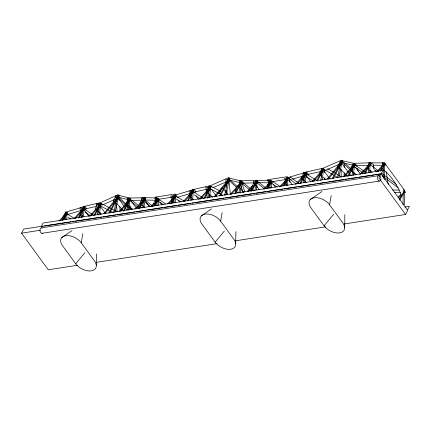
<?xml version="1.0" encoding="UTF-8"?>
<svg xmlns="http://www.w3.org/2000/svg" width="431" height="431" viewBox="0 0 431 431"><rect width="100%" height="100%" fill="white"/><g stroke="black" fill="none" stroke-linecap="round" stroke-linejoin="round"><path stroke-width="0.65" d="M341.158 176.915L341.196 169.518M344.18 176.193L344.197 172.831M344.224 167.449L344.245 164.087M96.307 265.351L96.474 253.918M235.719 243.736L235.897 231.636M344.665 227.39L344.854 214.611M286.367 185.459L286.47 179.614M286.933 179.28L286.911 180.427L281.26 186.187M287.671 185.411L287.795 178.267M383.191 177.594L383.418 164.61L384.743 163.263L384.49 177.545L383.612 178.439M383.881 164.276L383.859 165.423L382.448 166.862M403.017 204.779L403.249 191.795M403.707 191.456L403.691 192.603L402.274 194.047M404.321 204.725L404.574 190.443M173.989 202.856L174.119 197.01L175.002 196.11M175.277 202.807L175.439 195.658M270.021 187.991L270.151 182.141L271.034 181.241M271.309 187.943L271.471 180.794M65.496 219.648L65.781 213.776L66.643 212.882M66.719 219.611L67.069 212.435M156.954 205.49L157.245 199.623L158.533 198.276L158.177 205.452M303.79 182.749L304.582 174.366L305.66 173.203M305.1 182.491L306.015 172.815M368.198 172.777L368.99 164.394L370.423 162.848M369.389 164.911L369.475 164.017L359.88 174.399M369.507 172.519L370.358 163.489M191.245 200.173L192.075 191.779L193.147 190.621M192.544 199.914L193.438 190.879M255.039 190.297L255.874 181.904L256.946 180.745M256.337 190.039L257.237 181.004M81.852 217.741L82.951 208.674L84.002 207.516M83.167 216.841L84.271 207.774M142.688 207.688L143.712 199.267L145.107 197.721M143.927 207.44L145.031 198.373M320.809 180.648L322.146 170.272L323.266 169.022M322.216 179.635L323.557 169.259M351.938 175.832L353.28 165.45L354.772 163.791L353.264 175.465M208.184 197.446L209.482 187.711L210.597 186.467M209.412 197.737L210.883 186.698M239.022 192.673L240.32 182.938L241.435 181.688M240.25 192.964L241.721 181.925M97.966 215.144L99.566 204.725L100.66 203.48M99.324 214.142L100.924 203.718M127.436 209.945L128.939 200.178L130.027 198.933M128.594 210.247L130.291 199.17M81.233 242.777A12.138 7.305 28.3 0 0 65.663 235.719A12.138 7.305 28.3 0 0 62.506 245.675L75.727 263.804A12.138 7.305 28.3 0 0 91.297 270.862A12.138 7.305 28.3 0 0 94.459 260.906L81.233 242.777L82.827 233.64M220.645 221.162A12.138 7.305 28.3 0 0 205.075 214.105A12.138 7.305 28.3 0 0 201.918 224.061L215.139 242.19A12.138 7.305 28.3 0 0 230.709 249.247A12.138 7.305 28.3 0 0 233.871 239.291L220.645 221.162L222.127 212.682M329.591 204.811A12.138 7.305 28.3 0 0 314.021 197.754A12.138 7.305 28.3 0 0 310.864 207.71L324.09 225.839A12.138 7.305 28.3 0 0 339.66 232.896A12.138 7.305 28.3 0 0 342.817 222.94L329.591 204.811L331.186 195.679M337.451 177.874L340.797 162.449L342.505 160.386L338.879 177.098M224.583 195.345L227.983 179.91L229.685 177.852L225.86 195.216M113.671 212.515L117.324 197.042L118.994 194.984L114.883 212.391M77.532 265.254L48.256 269.784L21.55 233.171L23.753 229.076L381.047 173.768L407.753 210.382L405.549 214.476L344.337 223.953M41.139 226.544L43.03 223.032L382.992 170.407L381.101 173.919M65.744 211.783L62.764 217.321L65.808 219.708M65.56 213.62L64.424 215.737L65.932 215.5L67.355 212.86L65.846 213.092M62.274 220.602L66.326 213.081M63.454 219.885L67.193 212.946M80.478 212.537L79.88 213.647L83.943 216.831M81.076 211.427L82.865 208.108M78.13 217.935L83.549 207.866M79.002 217.8L84.422 207.731M94.2 214.999L100.197 203.858L101.069 203.723L94.755 215.452M116.257 195.432L113.272 200.97L117.334 204.149L123.692 211.093M117.615 195.938L115.379 200.081L116.887 199.849L119.123 195.701M108.817 213.14L118.072 195.96M109.689 213.006L118.94 195.825M123.25 211.039L129.569 199.311L130.437 199.176L124.44 210.317M143.841 198.465L142.187 201.53L143.695 201.293L145.349 198.233M138.89 208.529L144.31 198.459M139.757 208.394L145.182 198.325M156.739 197.7L153.759 203.233L156.803 205.625M153.732 206.444L157.784 198.923M154.912 205.732L158.651 198.788M174.577 194.936L171.597 200.474L174.135 202.462M172.745 198.966L173.882 196.854M170.622 203.831L173.736 198.044M171.845 203.109L175.584 196.164M187.264 201.04L192.684 190.971M188.175 200.9L193.6 190.831M203.804 198.572L210.123 186.844L211.034 186.698L205.037 197.845M219.487 196.008L228.737 178.827L229.653 178.687L220.403 195.868M234.642 193.799L240.961 182.065L241.872 181.925L235.876 193.072M251.063 191.165L256.483 181.095M252.291 190.432L257.393 180.955M266.961 188.385L270.7 181.44M267.565 188.821L271.616 181.3M287.062 177.524L284.077 183.062L286.62 185.05M285.376 181.047L286.513 178.935L288.113 178.687L286.69 181.327L285.624 181.494M283.286 185.858L285.775 181.23M286.399 180.072L287.024 178.913M284.207 185.718L287.946 178.773M303.974 172.443L300.994 177.981L304.038 180.368M299.771 183.628L305.196 173.558M300.693 183.482L306.118 173.413M322.097 168.311L319.112 173.849L321.65 175.843M321.995 169.954L320.513 172.707L322.108 172.459L323.886 169.157L322.291 169.405M316.79 180.546L322.792 169.399L323.713 169.259L317.394 180.988M340.107 163.123L338.836 165.493L340.431 165.245L342.349 161.69M332.301 178.547L341.557 161.366L342.478 161.221L333.228 178.402M352.531 166.237L351.642 167.885L353.242 167.637L355.02 164.335L353.42 164.583M347.607 176.311L353.921 164.583L354.842 164.437L348.528 176.171M369.098 163.597L367.444 166.662L369.044 166.414L369.868 164.879M364.179 173.655L369.599 163.586M365.1 173.515L368.925 166.404M380.228 170.854L381.791 167.961M381.155 170.708L384.894 163.764M381.047 173.768L378.838 177.863L405.549 214.476M399.435 199.192L401.617 195.141M399.736 200.205L404.844 190.739L384.231 162.482L381.246 168.02L383.278 169.615M403.464 193.503L404.887 190.863L403.825 191.03M407.559 209.827L409.45 206.314L404.795 207.036M368.23 165.272L369.103 163.866M100.466 204.483L101.166 203.384L117.173 211.81M210.662 187.507L211.362 186.434L220.839 191.504M175.078 197.005L175.751 196.062L184.382 201.212M81.319 209.811L82.596 208.092L93.786 215.241M103.855 213.771L117.857 196.547L117.415 198.411L105.11 213.55M241.171 182.254L241.802 181.489L253.261 190.836M256.671 181.844L257.302 181.079L266.676 188.73M75.727 263.804L84.939 252.663M214.132 196.848L228.527 179.415L228.118 181.273L215.414 196.655M215.139 242.19L224.352 231.048M324.09 225.839L333.718 214.196M326.897 179.393L337.947 166.054M338.798 165.025L341.347 161.948L340.943 163.807L328.19 179.199M89.449 216.384L100.051 204.321L99.825 205.786L90.989 215.839M119.258 211.335L129.419 199.774L129.192 201.239L120.357 211.292M199.408 199.111L209.978 187.302L209.784 188.762L200.534 199.1M230.246 194.338L240.816 182.528L240.622 183.989L237.982 186.941M231.372 194.322L236.22 188.913M312.033 181.677L319.554 173.31M320.88 171.834L322.647 169.862L322.458 171.322L313.612 181.171M343.168 176.861L353.781 165.046L353.592 166.506L344.746 176.349M74.52 218.145L83.42 208.297L83.258 209.649L75.242 218.512M134.833 209.234L144.18 198.89L144.019 200.243L136.449 208.615M271.234 181.834L271.934 181.068L280.279 186.58M183.461 201.282L189.376 194.86M190.739 193.379L192.56 191.402L192.425 192.749L184.236 201.643M247.259 191.407L252.717 185.475M254.08 183.994L256.359 181.526L256.224 182.873L248.035 191.768M295.472 184.366L305.073 173.984L304.943 175.331L297.174 183.735M361.577 173.768L369.345 165.364M58.902 221.092L66.229 213.447L66.169 214.6L60.674 220.333M150.818 206.454L154.023 203.109M155.397 201.676L157.687 199.289L157.627 200.442L151.68 206.654M167.546 203.868L174.577 196.676L174.555 197.824L168.925 203.577M263.578 188.999L268.265 184.204M269.203 183.245L270.609 181.807L270.587 182.954L264.489 189.193M279.396 186.957L285.521 180.724M376.344 171.953L383.407 164.755M378.208 171.182L381.505 167.821M398.055 197.215L400.884 194.338M398.508 197.883L401.331 195.006M61.811 237.583L72.069 230.542M201.223 215.969L211.481 208.927M310.169 199.618L322.049 191.466M100.024 202.872L118.072 194.737L118.762 195.69M114.393 199.558L101.759 205.248L99.927 202.785L83.032 206.675M118.6 197.657L119.807 197.118M228.759 177.604L209.967 185.853L210.662 186.801M212.914 187.695L226.253 181.844M322.641 168.408L341.578 160.138L342.273 161.092M339.041 164.383L324.376 170.789L322.539 168.322L304.674 172.368M67.559 214.541L82.208 210.118M84.12 209.541L86.669 208.776L84.934 206.395L65.189 212.354L65.884 213.307M177.066 197.43L190.243 193.535M193.379 192.609L195.889 191.865L194.155 189.489L172.19 195.976L173.58 197.877M288.161 180.406L291.329 179.474M292.595 179.102L302.088 176.311M306.522 175.008L308.418 174.447L306.683 172.071L284.53 178.585L285.915 180.492M84.767 209.051L96.463 206.357M192.167 189.78L209.87 185.766L210.565 186.715M193.902 192.161L206.357 189.333M307.044 174.598L321.084 171.425M341.066 161.345L342.667 161.097M174.167 196.326L175.751 196.078L174.329 198.723L173.273 198.885M383.461 163.925L385.061 163.683L383.638 166.323L382.038 166.571M158.716 199.241L173.709 196.919M272.15 181.683L285.845 179.565M41.802 226.442L43.132 226.237M44.463 226.033L71.077 221.911M72.408 221.706L73.739 221.502M75.069 221.292L101.678 217.176M103.009 216.971L104.34 216.761M105.67 216.556L115.648 215.01M116.979 214.805L132.285 212.435M133.615 212.23L134.946 212.025M136.277 211.82L146.254 210.274M147.585 210.069L162.886 207.699M164.216 207.494L176.855 205.539M178.186 205.328L190.831 203.373M192.161 203.168L193.492 202.963M194.823 202.759L207.462 200.798M208.793 200.593L221.432 198.637M222.762 198.432L224.093 198.228M225.424 198.018L252.038 193.902M253.369 193.691L254.694 193.487M256.025 193.282L266.008 191.736M267.339 191.531L282.639 189.161M283.97 188.956L285.3 188.751M286.631 188.546L296.609 187M297.94 186.795L313.24 184.425M314.571 184.22L315.901 184.015M317.232 183.805L327.215 182.265M328.546 182.054L343.846 179.689M345.177 179.485L346.508 179.274M347.839 179.07L357.816 177.524M359.147 177.319L374.447 174.948M375.778 174.744L380.438 174.022M41.457 227.843L378.924 175.606M21.55 233.171L40.18 230.289M41.974 233.306L379.442 181.068A2.753 1.719 81.2 0 0 380.551 176.969A2.753 1.719 81.2 0 0 377.556 176.974A2.753 1.719 81.2 0 0 379.442 181.068M96.161 262.371L217.256 243.623M235.218 240.843L325.707 226.835M355.198 165.703L368.397 165.315M253.994 182.857L242.233 183.191L240.498 180.81L256.181 180.368L257.916 182.749L256.607 182.787M141.837 200.2L130.841 200.431L129.106 198.055L143.986 197.737L145.721 200.113L144.428 200.146M373.117 165.17L383.143 165.299M392.549 189.99L399.23 190.076M394.284 192.366L400.297 192.447M404.305 192.495L405.641 192.517L403.906 190.136M255.599 180.266L270.803 180.487L272.537 182.868M257.334 182.642L269.235 182.819M145.172 200.006L155.656 200.259M158.274 200.318L159.583 200.35L157.848 197.974L143.437 197.624L144.827 199.531M228.268 179.657L225.769 179.517L226.097 182.825M81.868 208.162L80.021 207.92L80.484 211.933M192.221 191.24L189.769 190.89L190.082 193.541M99.227 204.601L96.221 203.998L96.587 206.659M341.239 161.447L343.049 161.819M208.238 187.598L205.84 187.097L207.424 198.352M344.865 163.29L352.709 165.057M230.084 180.309L240.423 182.69M241.716 182.986L243.009 183.283L241.274 180.901L228.349 177.933L229.739 179.835M286.362 178.17L289.492 178.962L289.869 182.291M127.732 199.558L119.403 197.441L117.668 195.065L129.839 198.152L131.574 200.534L130.291 200.205M173.143 196.574L170.821 195.911L172.061 203.179M157.601 199.219L154.901 198.066L155.526 200.679M143.663 198.982L141.503 198.061L141.971 200.022M270.916 181.683L268.777 180.734L269.095 182.033M255.949 182.329L253.277 181.144L253.757 183.083M383.331 163.085L382.205 162.573L382.712 165.876M100.358 205.889L112.809 212.445M210.554 188.902L222.401 195.238M65.921 213.356L74.579 218.436M68.039 217.316L70.921 219.007M327.657 168.699L341.508 176.963M325.243 170.094L337.936 177.674M304.819 173.203L316.866 180.395M306.333 176.775L313.218 180.885M176.139 198.982L181.322 202.069M85.236 212.316L90.833 215.893M192.28 191.041L204.003 198.605M194.359 194.904L199.946 198.508M129.343 199.478L127.043 197.969L127.985 200.458M271.088 182.976L277.208 187.016M157.881 198.578L165.542 203.944M158.349 201.234L163.274 204.682M355.004 164.836L366.377 172.917M353.84 166.355L364.13 173.661M299.448 183.681L290.273 177.001L289.303 178.854L296.318 183.967M370.708 165.078L378.741 171.129M381.419 173.149L396.412 184.446M403.373 189.688L404.445 190.497M374.119 169.712L376.796 171.727M382.152 175.762L383.224 176.57M384.296 177.378L398.217 187.868M384.296 170.407C392.399 177.2 397.937 186.564 401.859 196.277M368.769 169.399L367.244 168.209L370.229 162.67L371.414 164.297M369.787 170.197L372.174 172.26M352.58 171.36L350.037 169.372L353.021 163.834L353.813 164.922M270.28 188.056L267.236 185.669L270.215 180.131L271.007 181.219M254.107 190.561L251.063 188.175L254.042 182.636L254.834 183.725M238.235 193.018L235.186 190.631L238.171 185.093L239.755 187.269M222.477 195.458L219.427 193.072L222.412 187.533L227.563 194.596M208.577 193.53L206.04 191.542L209.019 186.003L209.811 187.092M191.337 197.657L188.8 195.663L191.779 190.13L192.571 191.213M143.361 206.11L139.811 203.319L142.79 197.786L143.582 198.869M98.688 211.626L95.132 208.841L98.112 203.303L99.302 204.935M144.848 199.887L152.698 206.207M145.446 202.333L150.678 206.546M131.967 200.302L141.395 207.882M130.997 201.487L139.375 208.227M256.876 182.658L264.165 188.606M241.376 183.062L251.273 191.138M229.168 179.027L237.433 186.709M241.807 190.777L243.752 192.582M236.711 187.571L228.936 180.341L230.343 194.225M350.408 168.424L343.529 162.002L342.963 163.015L355.742 174.948M118.46 196.698L128.012 205.943M128.966 206.869L131.827 209.644M118.837 198.454L130.291 209.552M354.099 172.556L356.27 174.722M323.175 177.033L325.782 179.641M305.056 181.165L306.36 182.464M210.102 194.726L212.704 197.328M192.862 198.847L193.729 199.715M143.873 206.503L144.741 207.376M132.538 209.175L125.874 203.389L128.853 197.851L129.645 198.939M99.195 212.025L101.366 214.196M346.982 175.934L341.438 170.003L337.376 166.819L340.361 161.28L350.667 175.412M385.815 165.332L384.08 162.956L368.71 162.756L369.405 163.705M373.004 166.474L374.194 168.106M375.778 170.277L376.57 171.366M369.997 163.812L369.302 162.859L353.463 163.327L354.848 165.229M355.979 165.795L354.244 163.419L341.169 160.467L342.214 161.894M355.397 167.093L360.553 174.156M323.681 170.487L330.022 179.183M306.748 176.247L310.713 181.683M289.104 179.059L287.369 176.678L267.155 179.808L268.89 182.189M289.438 180.783L292.213 184.592M273.389 184.479L275.371 187.199M256.817 186.44L259.193 189.699M240.546 188.352L243.72 192.7M211.4 189.263L216.551 196.326M196.137 196.105L198.519 199.364M176.974 196.417L175.239 194.036L155.025 197.166L156.41 199.068M178.542 200.372L179.732 201.999M159.912 202.047L161.894 204.763M145.172 201.045L149.131 206.481M130.437 200.027L136.783 208.723M118.633 198.691L126.956 210.102M100.094 206.023L105.643 213.631M84.449 210.28L88.808 216.26M130.108 206.056L131.52 209.789M244.943 192.086L241.575 182.049L239.135 180.573L239.975 183.083M241.026 186.219L243.132 192.495M356.803 166.377L356.469 165.1L354.045 163.473L354.379 164.75M357.304 168.289L358.134 171.473M271.449 181.92L271.929 183.865M256.59 184.915L257.232 187.507M386.246 171.775L388.18 184.323M383.224 169.178L383.423 170.504M384.242 175.783L384.851 179.749M209.768 194.343L210.139 196.994M100.326 212.591L100.601 214.59M97.137 210.657L97.686 214.649M190.475 196.848L190.868 200.162M80.791 214.606L81.098 217.278M226.227 184.145L226.49 186.79M226.819 190.093L227.282 194.715M119.123 200.34L118.73 196.342L115.6 196.213L115.729 197.543M119.71 206.336L120.098 210.339M116.445 204.876L117.097 211.54M306.484 177.674L306.193 173.65L303.456 172.723L303.553 174.065M303.99 180.099L304.087 181.44M373.488 168.758L373.219 164.141L370.132 162.923L370.213 164.243M370.563 170.18L370.719 172.815M324.715 172.718L324.715 169.356L321.434 168.505L321.434 169.852M324.721 178.089L324.726 179.436M321.44 175.223L321.445 177.238M42.615 233.096A2.753 1.719 81.2 0 1 39.981 230.58A2.753 1.719 81.2 0 1 42.136 228.053M83.081 207.871L81.427 210.937L82.941 210.7L84.589 207.634L83.081 207.871M99.728 203.858L97.95 207.155L99.459 206.923L101.237 203.621L99.728 203.858M129.101 199.311L127.323 202.613L128.831 202.376L130.609 199.074L129.101 199.311M157.304 198.933L155.882 201.579L157.39 201.342L158.813 198.702L157.304 198.933M192.188 190.981L190.534 194.047L192.118 193.799L193.772 190.734L192.188 190.981M209.628 186.844L207.85 190.146L209.434 189.899L211.212 186.596L209.628 186.844M228.252 178.811L226.022 182.954L227.606 182.712L229.836 178.563L228.252 178.811M240.466 182.071L238.688 185.373L240.272 185.125L242.05 181.823L240.466 182.071M255.982 181.106L254.333 184.172L255.917 183.924L257.566 180.858L255.982 181.106M270.199 181.462L268.777 184.102L270.361 183.859L271.783 181.214L270.199 181.462M304.69 173.564L303.041 176.629L304.642 176.381L306.29 173.316L304.69 173.564"/></g></svg>
